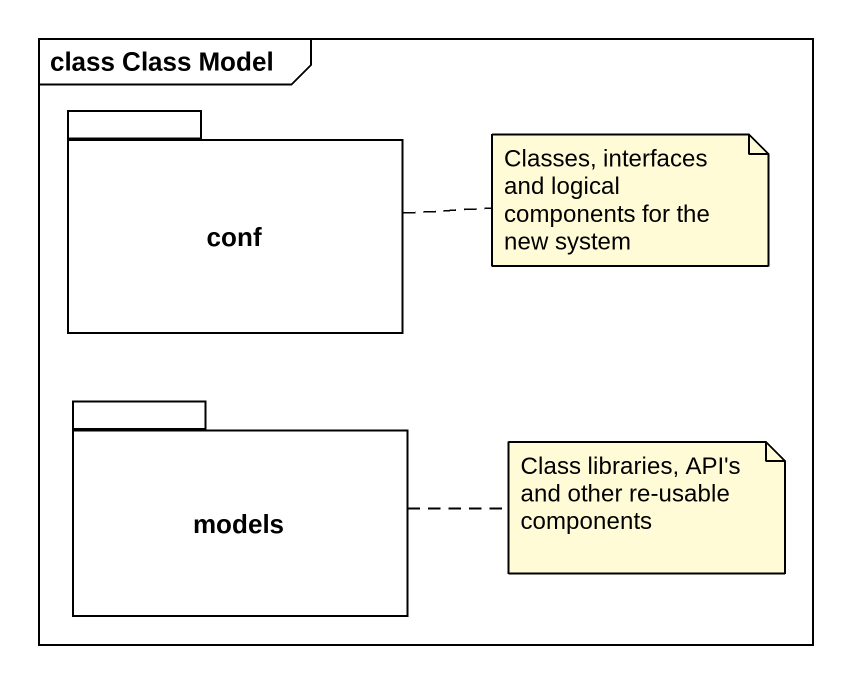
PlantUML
@startuml
mainframe class Class Model
package conf {
}
package models {
}
note right of conf : Classes, interfaces and logical components for the new system
note right of models : Class libraries, API's and other re-usable components
@enduml
